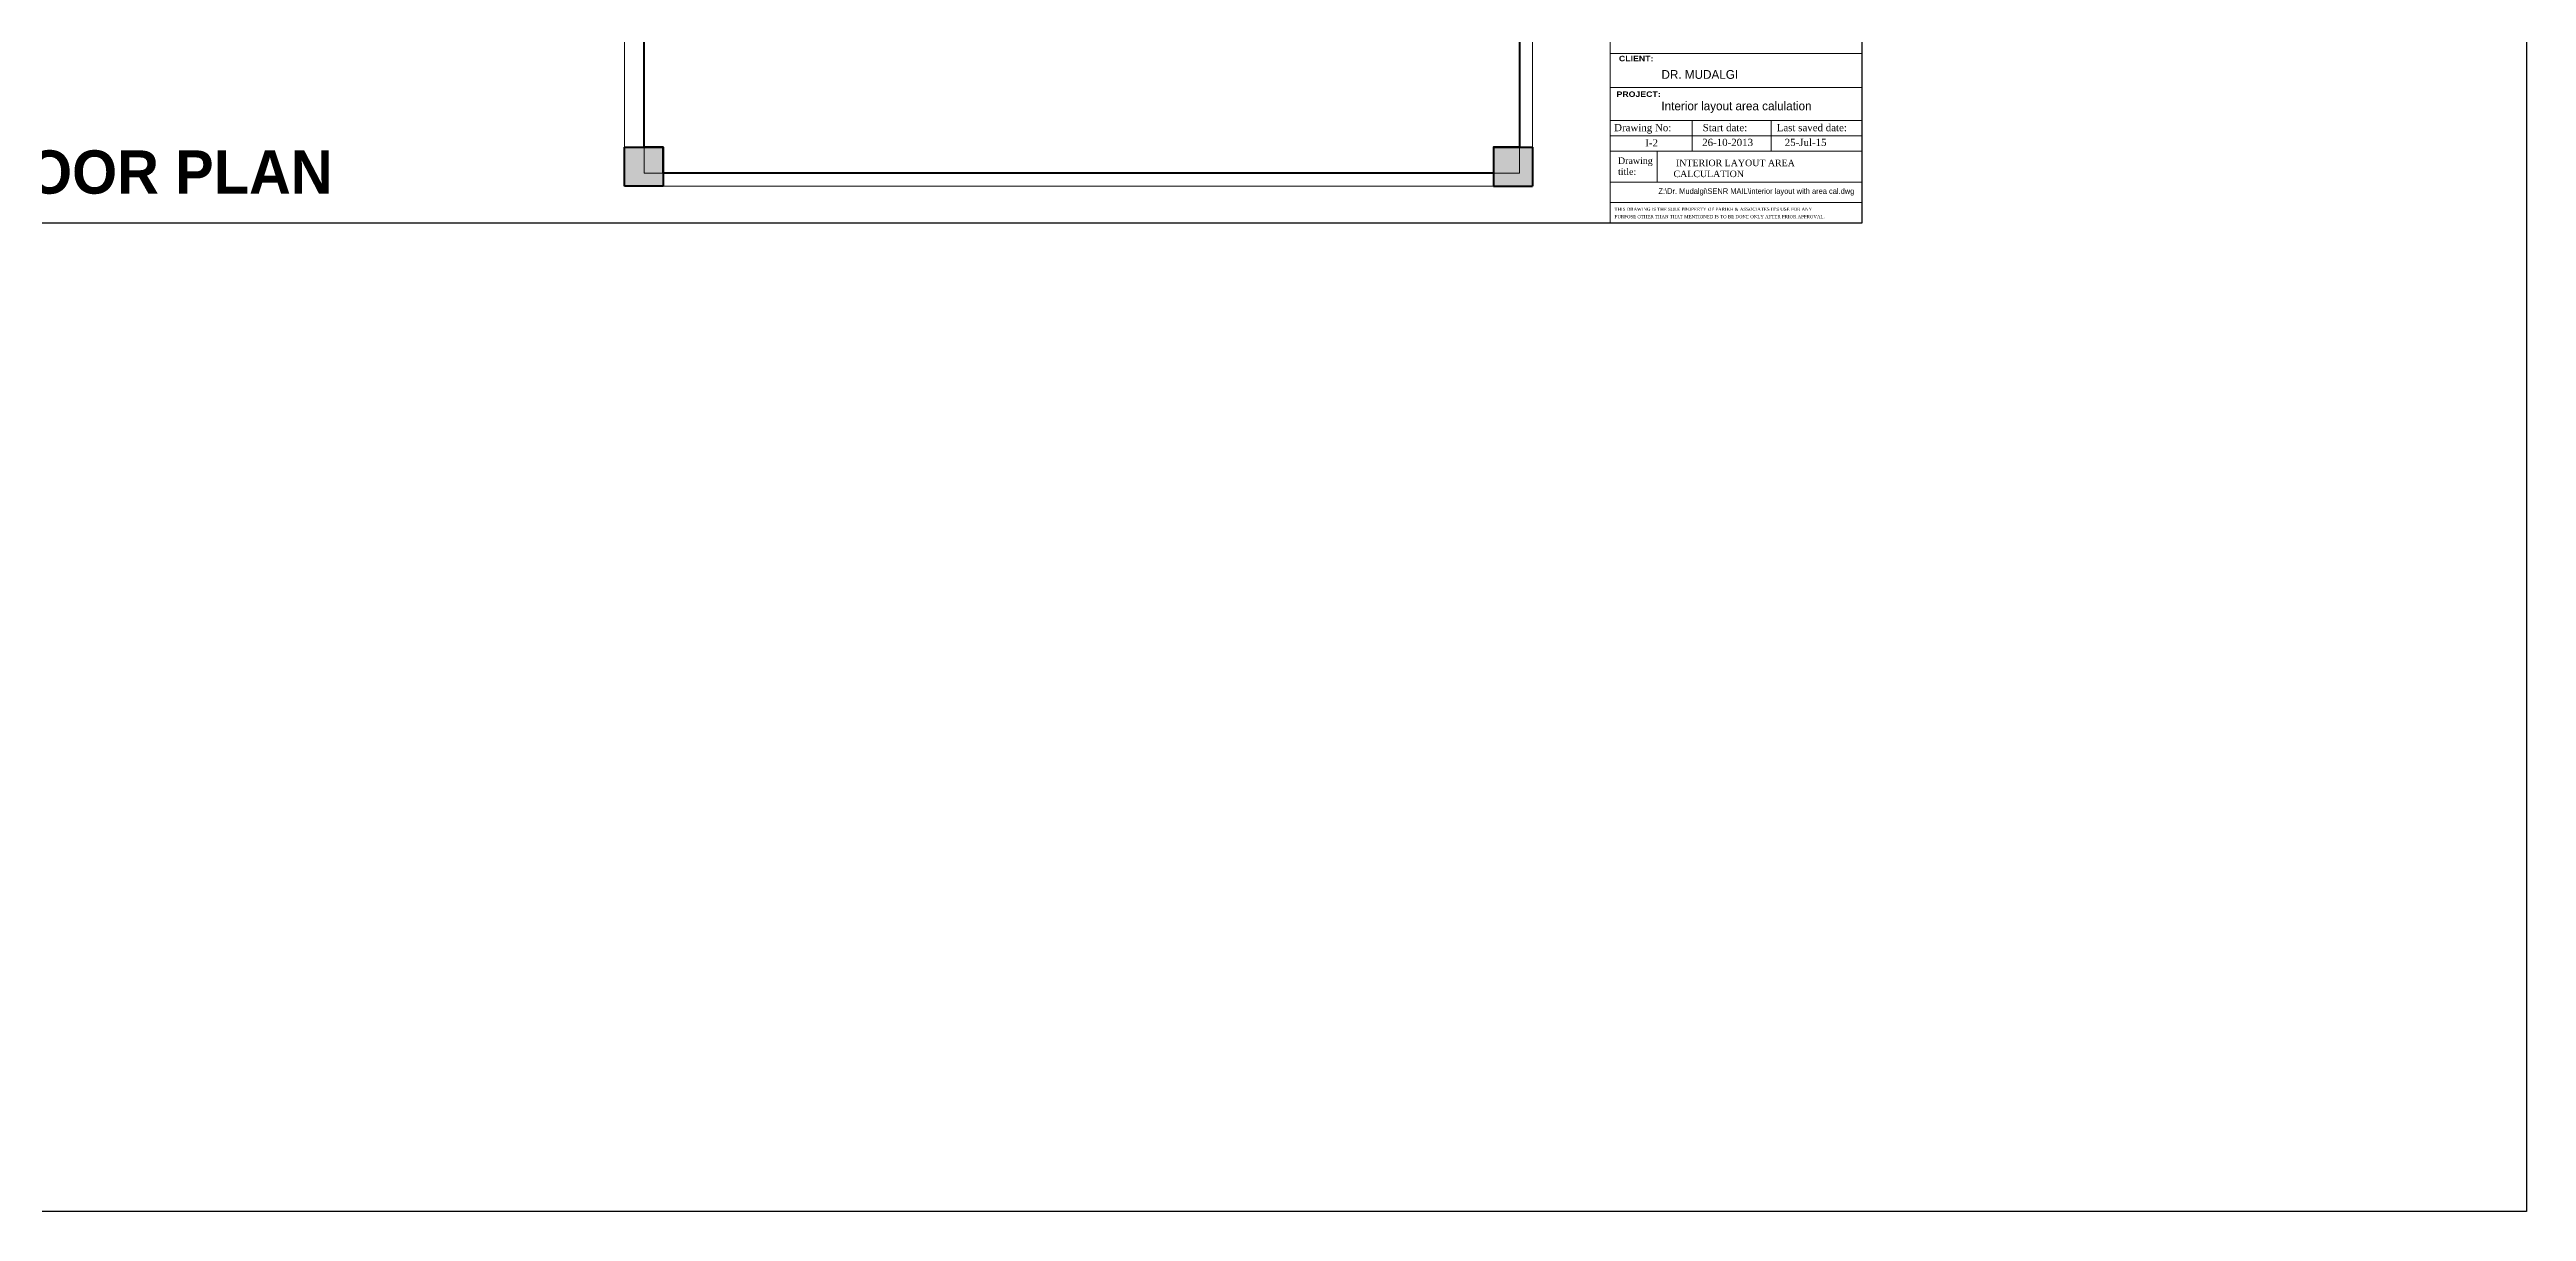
# Model space of a CAD drawing. Header units: feet. Extents: x 3576 to 8206, y -9151 to -6616.
# Drawn here: x 7087 to 8206, y -9151 to -8626 of the extents above; entities that cross this region are included whole.
import ezdxf

# ---------------------------------------------------------------- set-up
doc = ezdxf.new("R2010")
doc.units = ezdxf.units.FT
doc.layers.get('Defpoints').update_dxf_attribs({"color": 90, "linetype": 'CONTINUOUS'})
doc.layers.add('A-GFLR-FURN', color=7, linetype='CONTINUOUS', lineweight=5, true_color=0xd1752e)
for name, color, linetype, lineweight in [('A-GFLR-MBND', 12, 'CONTINUOUS', 5), ('COLUMN', 254, 'CONTINUOUS', 30), ('H2', 7, 'CONTINUOUS', 5), ('Wall1', 7, 'CONTINUOUS', 40)]:
    doc.layers.add(name, color=color, linetype=linetype, lineweight=lineweight)
doc.styles.add('Fineprint', font='times.ttf', dxfattribs={"height": 2})
doc.styles.get("Standard").update_dxf_attribs({"font": 'GOTHIC.TTF'})
doc.styles.add('style2', font='ariblk.ttf')
doc.styles.add('TITLE', font='times.ttf', dxfattribs={"height": 4})

msp = doc.modelspace()

# ---------------------------------------------------------------- hatches: boundary and pattern name
at = {"layer": 'COLUMN'}
for points in [[(7363.9179, -8669.7928), (7346.3092, -8669.7928), (7346.3092, -8687.4015), (7363.9179, -8687.4015)], [(7756.7926, -8669.7928), (7739.1839, -8669.7928), (7739.1839, -8687.4015), (7756.7926, -8687.4015)]]:
    msp.add_hatch(color=256, dxfattribs=at).paths.add_polyline_path(points)

# ---------------------------------------------------------------- linework, layer by layer
at = {"layer": 'A-GFLR-FURN', "color": 7, "lineweight": 20}
for p, q in [((7756.7926, -8450.6443), (7756.7926, -8687.4015)), ((7750.923, -8456.5139), (7750.923, -8681.5319)), ((7346.3092, -8590.0549), (7346.3092, -8687.4015)), ((7355.3092, -8589.9667), (7355.3092, -8681.5319)), ((7355.3092, -8681.5319), (7750.923, -8681.5319)), ((7349.4396, -8687.4015), (7756.7926, -8687.4015))]:
    msp.add_line(p, q, dxfattribs=at)
at = {"layer": 'A-GFLR-MBND', "color": 1, "lineweight": 30}
for points in [[(4596.5945, -7718.7194), (8205.9844, -7718.7194), (8205.9844, -9150.8421), (4596.5945, -9150.8421)], [(7905.6033, -7964.2211), (7905.6033, -8704.099), (6809.6196, -8704.099), (6809.6196, -7964.2211)], [(7363.9179, -8669.7928), (7346.3092, -8669.7928), (7346.3092, -8687.4015), (7363.9179, -8687.4015)], [(7756.7926, -8669.7928), (7739.1839, -8669.7928), (7739.1839, -8687.4015), (7756.7926, -8687.4015)]]:
    msp.add_lwpolyline(points, close=True, dxfattribs=at)
at = {"layer": 'COLUMN', "lineweight": 40}
for p, q in [((7346.3092, -8669.7928), (7363.9179, -8669.7928)), ((7346.3092, -8687.4015), (7346.3092, -8669.7928)), ((7363.9179, -8669.7928), (7363.9179, -8687.4015)), ((7739.1839, -8669.7928), (7756.7926, -8669.7928)), ((7739.1839, -8669.7928), (7739.1839, -8687.4015)), ((7756.7926, -8669.7928), (7756.7926, -8687.4015)), ((7363.9179, -8687.4015), (7346.3092, -8687.4015)), ((7739.1839, -8687.4015), (7756.7926, -8687.4015))]:
    msp.add_line(p, q, dxfattribs=at)
at = {"layer": 'Defpoints', "lineweight": 40}
msp.add_lwpolyline([(7346.3092, -8456.5139), (7612.0049, -8456.5139), (7612.0049, -8616.6636), (7750.923, -8616.6636), (7750.923, -8669.7928), (7742.7569, -8669.7928), (7739.1839, -8669.7928), (7739.1839, -8681.5319), (7363.9179, -8681.5319), (7363.9179, -8669.7928), (7355.3092, -8669.7928), (7355.3092, -8534.7748)], close=True, dxfattribs=at)
at = {"layer": 'H2'}
for p, q in [((7905.6033, -8651.8588), (7905.6033, -8637.0221)), ((7791.9187, -8642.7948), (7791.9187, -8657.6316))]:
    msp.add_line(p, q, dxfattribs=at)
for points in [[(7791.9187, -8627.4342), (7905.6033, -8627.4342), (7905.6033, -8598.6735), (7791.9187, -8598.6735)], [(7791.9187, -8627.4342), (7905.6033, -8627.4342), (7905.6033, -8642.7948), (7791.9187, -8642.7948)], [(7828.9767, -8671.5718), (7791.9187, -8671.5718), (7791.9187, -8657.6316), (7828.9767, -8657.6316)], [(7791.9187, -8657.6316), (7905.6033, -8657.6316), (7905.6033, -8671.5718), (7791.9187, -8671.5718)], [(7828.9767, -8664.6017), (7791.9187, -8664.6017), (7791.9187, -8671.5718), (7828.9767, -8671.5718)], [(7864.643, -8657.6316), (7828.9767, -8657.6316), (7828.9767, -8671.5718), (7864.643, -8671.5718)], [(7828.9767, -8657.6316), (7905.6033, -8657.6316), (7905.6033, -8671.5718), (7828.9767, -8671.5718)], [(7864.643, -8664.6017), (7828.9767, -8664.6017), (7828.9767, -8657.6316), (7864.643, -8657.6316)], [(7828.9767, -8664.6017), (7864.643, -8664.6017), (7864.643, -8671.5718), (7828.9767, -8671.5718)], [(7864.643, -8657.6316), (7905.6033, -8657.6316), (7905.6033, -8671.5718), (7864.643, -8671.5718)], [(7905.6033, -8657.6316), (7864.643, -8657.6316), (7864.643, -8664.6017), (7905.6033, -8664.6017)], [(7864.643, -8664.6017), (7905.6033, -8664.6017), (7905.6033, -8671.5718), (7864.643, -8671.5718)], [(7791.9187, -8671.5718), (7905.6033, -8671.5718), (7905.6033, -8685.5121), (7791.9187, -8685.5121)], [(7813.0947, -8685.5121), (7791.9187, -8685.5121), (7791.9187, -8671.5718), (7813.0947, -8671.5718)], [(7791.9187, -8685.5121), (7905.6033, -8685.5121), (7905.6033, -8694.8056), (7791.9187, -8694.8056)], [(7791.9187, -8694.8056), (7905.6033, -8694.8056), (7905.6033, -8704.099), (7791.9187, -8704.099)]]:
    msp.add_lwpolyline(points, close=True, dxfattribs=at)

# ---------------------------------------------------------------- texts
for s, height, style, p in [('CLIENT:', 2.47044, 'style2', (7795.8321, -8630.8921)), ('PROJECT:', 2.47044, 'style2', (7794.7267, -8646.9994)), ("THIS DRAWING IS THE SOLE PROPERTY OF PARIKH & ASSOCIATES IT'S USE FOR ANY", 1.452379, 'Fineprint', (7793.847, -8698.4982)), ('PURPOSE OTHER THAN THAT MENTIONED IS TO BE DONE ONLY AFTER PRIOR APPROVAL.', 1.452379, 'Fineprint', (7793.8671, -8701.8599))]:
    msp.add_text(s, height=height, dxfattribs=dict(at, style=style)).set_placement(p)
for s, insert, char_height, width, attachment_point in [('{\\C7;DR. MUDALGI}', (7815.0444, -8634.8727), 3.952705, 102.107543, 1), ('{\\C7; Interior layout area calulation}', (7813.5483, -8649.0968), 3.952705, 100.07778, 1), ('Z:\\\\Dr. Mudalgi\\\\SENR MAIL\\\\interior layout with area cal.dwg', (7813.69, -8689.9469), 2.523275, 92.508591, 4)]:
    msp.add_mtext(s, dxfattribs=dict(at, insert=insert, char_height=char_height, width=width, attachment_point=attachment_point))
at = {"layer": 'H2', "attachment_point": 1, "style": 'TITLE'}
for s, insert, char_height, width in [('\\pi1.51062,l0.0629425;{\\H1.1x;Drawing No:}', (7792.0785, -8659.2552), 2.964529, 103.297173), ('\\pi0.419616,l0.017484;{\\H1.1x;Start date:}', (7833.2675, -8659.2552), 2.964529, 103.297173), ('\\pi0.419616,l0.017484;{\\H1.1x;Last saved date:}', (7866.694, -8659.2552), 2.964529, 103.297173), ('\\pl0.548124;Drawing \\Ptitle:', (7794.8727, -8674.3383), 2.964529, 103.297173), ('{\\H1.1x;I-2}', (7807.7165, -8666.1429), 2.964529, 103.297173), (' INTERIOR LAYOUT AREA CALCULATION', (7820.4874, -8675.3574), 2.964529, 82.415938), ('\\pi1.2009,l0.050038;{\\H1.1x;26-10-2013}', (7832.2014, -8665.9316), 2.964529, 103.297173), (' 25-Jul-15', (7869.5266, -8665.9316), 3.26098, 103.297173)]:
    msp.add_mtext(s, dxfattribs=dict(at, insert=insert, char_height=char_height, width=width))
at = {"layer": 'Wall1', "color": 7, "insert": (7214.4655, -8671.1736), "char_height": 19.565217, "width": 735.920382, "attachment_point": 3}
msp.add_mtext('{\\fStylus BT|b1|i0|c0|p34;FIRST FLOOR PLAN}', dxfattribs=at)

doc.saveas('drawing.dxf')
